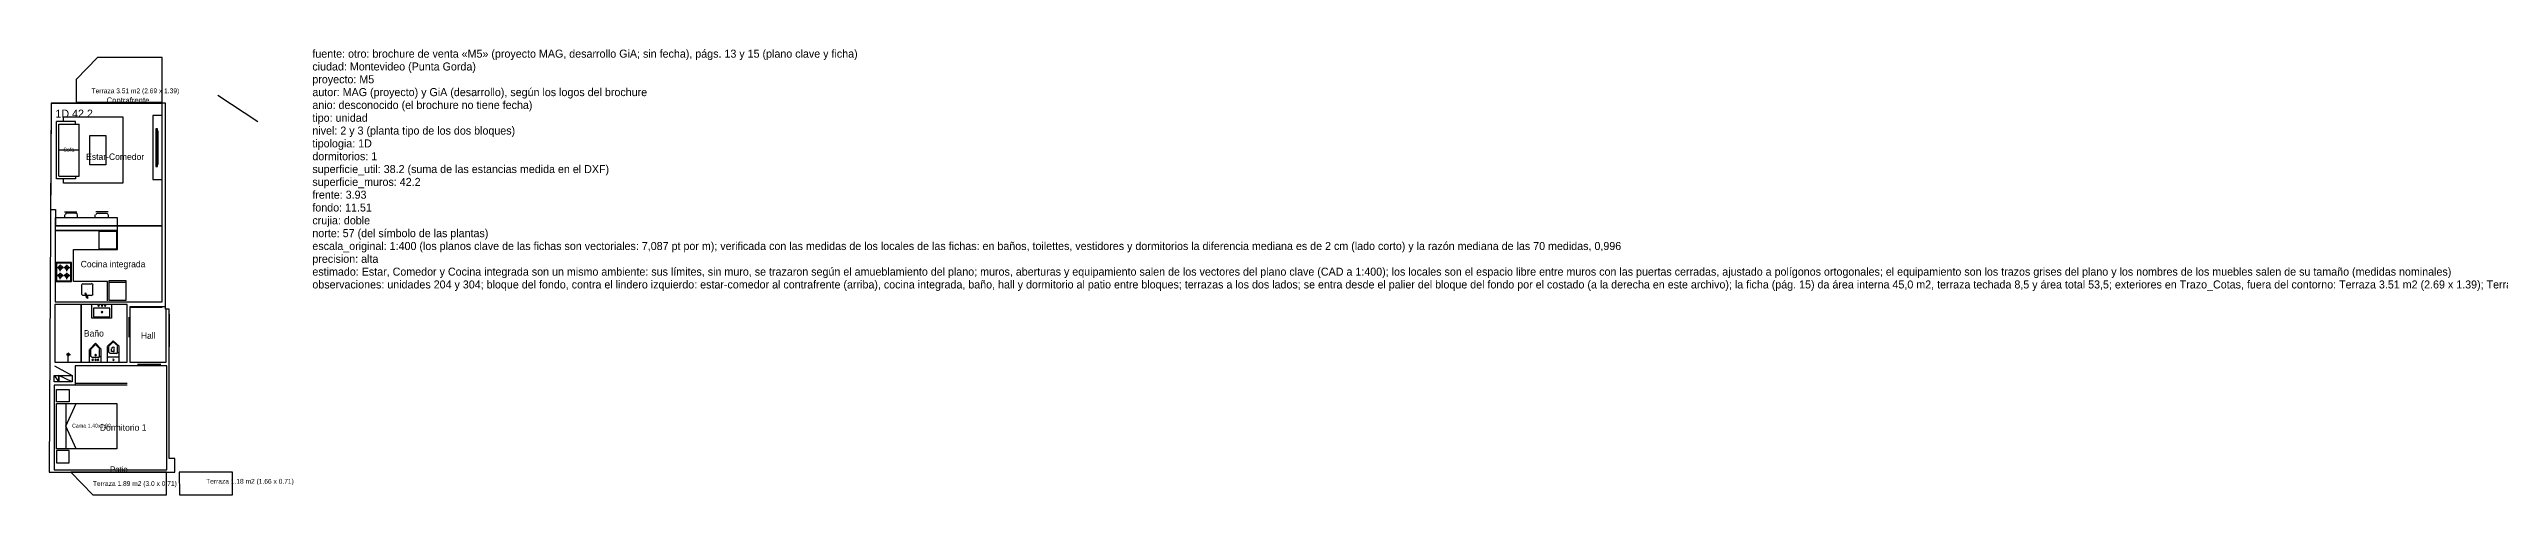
# Model space of a CAD drawing. Header units: metres. Extents: x 0 to 151, y -1 to 13.
# Drawn here: x 0 to 76.6, y -0.7 to 13.2 of the extents above; entities that cross this region are included whole.
import ezdxf

# ---------------------------------------------------------------- set-up
doc = ezdxf.new("R2010")
doc.units = ezdxf.units.M
for name, color, linetype in [('Trazo_Cotas', 9, 'Continuous'), ('Trazo_Datos', 7, 'Continuous'), ('Trazo_Entrada', 1, 'Continuous'), ('Trazo_Equipamiento', 8, 'Continuous'), ('Trazo_Estancias', 3, 'Continuous'), ('Trazo_Fachada', 30, 'Continuous'), ('Trazo_Medianeras', 8, 'Continuous'), ('Trazo_Norte', 1, 'Continuous'), ('Trazo_Puertas', 1, 'Continuous'), ('Trazo_Unidad', 7, 'Continuous'), ('Trazo_Ventanas', 5, 'Continuous')]:
    doc.layers.add(name, color=color, linetype=linetype)

msp = doc.modelspace()

# ---------------------------------------------------------------- linework, layer by layer
at = {"layer": 'Trazo_Cotas'}
for points in [[(3.54, 11.54), (3.54, 12.93), (1.52, 12.93), (0.85, 12.25), (0.85, 11.54)], [(3.67, -0.71), (3.67, 0), (0.68, 0), (1.37, -0.71)], [(5.73, -0.71), (5.73, 0), (4.07, 0), (4.08, -0.71)]]:
    msp.add_lwpolyline(points, close=True, dxfattribs=at)
at = {"layer": 'Trazo_Entrada'}
msp.add_line((3.76, 4.93), (3.76, 3.91), dxfattribs=at)
at = {"layer": 'Trazo_Equipamiento', "color": 9}
for p, q in [((0.83, 10.94), (0.23, 10.94)), ((0.31, 9.23), (0.31, 10.86)), ((0.31, 10.86), (0.94, 10.86)), ((0.83, 10.86), (0.83, 10.94)), ((0.94, 9.23), (0.94, 10.86)), ((0.31, 10.05), (0.94, 10.05)), ((0.31, 9.23), (0.94, 9.23)), ((0.48, 8.12), (0.87, 8.12)), ((0.48, 8.03), (0.48, 7.93)), ((0.54, 8.08), (0.5, 8.04)), ((0.83, 8.08), (0.53, 8.08)), ((0.89, 8.04), (0.84, 8.08)), ((0.89, 7.93), (0.89, 8.03)), ((1.44, 7.93), (1.44, 8.03)), ((1.85, 8.12), (1.46, 8.12)), ((1.5, 8.08), (1.46, 8.04)), ((1.5, 8.08), (1.8, 8.08)), ((1.85, 8.04), (1.81, 8.08)), ((1.85, 8.03), (1.85, 7.93)), ((0.17, 3.32), (0.72, 3.02)), ((0.16, 3.02), (0.31, 2.82)), ((2.44, 2.77), (0.82, 2.77)), ((2.44, 2.71), (0.82, 2.71)), ((0.63, 2.19), (0.23, 2.19)), ((0.53, 2.14), (0.53, 0.73))]:
    msp.add_line(p, q, dxfattribs=at)
at = {"layer": 'Trazo_Equipamiento', "color": 8}
for p, q in [((0.43, 6.37), (0.24, 6.37)), ((0.34, 6.47), (0.34, 6.27)), ((0.34, 6.22), (0.34, 6.02)), ((0.65, 6.37), (0.45, 6.37)), ((0.55, 6.47), (0.55, 6.27)), ((0.55, 6.22), (0.55, 6.02)), ((0.7, 5.95), (0.7, 6.54)), ((0.43, 6.12), (0.24, 6.12)), ((0.65, 6.12), (0.45, 6.12)), ((1.06, 5.88), (1.02, 5.84)), ((1.02, 5.83), (1.02, 5.54)), ((1.02, 5.55), (1.06, 5.51)), ((1.33, 5.86), (1.05, 5.86)), ((1.14, 5.51), (1.05, 5.51)), ((1.12, 5.59), (1.17, 5.44)), ((1.14, 5.59), (1.14, 5.59)), ((1.21, 5.46), (1.14, 5.59)), ((1.33, 5.51), (1.14, 5.51)), ((1.16, 5.49), (1.17, 5.44)), ((1.17, 5.51), (1.17, 5.51)), ((1.17, 5.51), (1.19, 5.46)), ((1.18, 5.47), (1.18, 5.46)), ((1.18, 5.46), (1.18, 5.46)), ((1.18, 5.46), (1.18, 5.46)), ((1.19, 5.7), (1.19, 5.7)), ((1.21, 5.47), (1.2, 5.47)), ((1.22, 5.44), (1.21, 5.47)), ((1.38, 5.84), (1.33, 5.88)), ((1.33, 5.51), (1.38, 5.55)), ((1.33, 5.51), (1.33, 5.51)), ((1.36, 5.83), (1.36, 5.54)), ((2.41, 5.92), (1.87, 5.92)), ((0.99, 5.24), (0.99, 3.43)), ((1, 5.24), (1, 3.43)), ((1.26, 3.83), (1.26, 3.83)), ((1.31, 3.61), (1.31, 3.83)), ((1.58, 3.61), (1.58, 3.83)), ((1.63, 3.83), (1.63, 3.83)), ((1.87, 3.73), (1.87, 3.92)), ((2.04, 3.76), (2.04, 3.85)), ((2.14, 3.73), (2.14, 3.92)), ((2.19, 3.63), (2.19, 3.92)), ((0.67, 3.66), (0.55, 3.66)), ((0.6, 3.43), (0.6, 3.71)), ((1.28, 3.44), (1.28, 3.44)), ((1.28, 3.43), (1.61, 3.43)), ((1.31, 3.62), (1.35, 3.58)), ((1.55, 3.58), (1.34, 3.58)), ((1.55, 3.58), (1.6, 3.62)), ((1.61, 3.44), (1.61, 3.44)), ((1.63, 3.48), (1.63, 3.48)), ((1.86, 3.6), (1.83, 3.57)), ((1.83, 3.44), (1.83, 3.44)), ((1.83, 3.43), (2.17, 3.43)), ((1.85, 3.6), (2.16, 3.6)), ((1.87, 3.74), (1.91, 3.7)), ((2.1, 3.7), (1.9, 3.7)), ((2, 3.76), (2.04, 3.76)), ((2.11, 3.7), (2.16, 3.74)), ((2.19, 3.57), (2.16, 3.6)), ((2.17, 3.44), (2.17, 3.44)), ((2.19, 3.44), (2.19, 3.63)), ((2.19, 3.56), (2.19, 3.56))]:
    msp.add_line(p, q, dxfattribs=at)
at = {"layer": 'Trazo_Equipamiento', "color": 9}
for points in [[(0.83, 9.23), (0.83, 9.15), (0.23, 9.15), (0.23, 10.94)], [(0.45, 10.94), (0.45, 11.08), (2.31, 11.08), (2.31, 9.12)], [(3.39, 9.61), (3.41, 9.61), (3.41, 10.64), (3.39, 10.64)], [(2.31, 9.2), (2.31, 9.01), (0.45, 9.01), (0.45, 9.15)], [(0.72, 2.82), (0.31, 2.82), (0.31, 3.02), (0.72, 3.02), (0.72, 2.82), (0.31, 3.02), (0.31, 2.82), (0.16, 2.82), (0.16, 3.02), (0.31, 3.02)], [(0.23, 2.19), (0.23, 2.58), (0.63, 2.58), (0.63, 2.19)], [(0.85, 0.73), (0.53, 1.43), (0.85, 2.14)]]:
    msp.add_lwpolyline(points, dxfattribs=at)
for points in [[(3.54, 11.13), (3.24, 11.13), (3.24, 9.13), (3.54, 9.13)], [(1.28, 10.5), (1.78, 10.5), (1.78, 9.59), (1.28, 9.59)], [(3.39, 10.71), (3.34, 10.71), (3.34, 9.54), (3.39, 9.54)], [(0.19, 7.54), (2.14, 7.54), (2.14, 7.93), (0.19, 7.93)], [(0.23, 2.14), (2.12, 2.14), (2.12, 0.73), (0.23, 0.73)], [(0.23, 0.29), (0.63, 0.29), (0.63, 0.68), (0.23, 0.68)]]:
    msp.add_lwpolyline(points, close=True, dxfattribs=at)
at = {"layer": 'Trazo_Equipamiento', "color": 8}
for points in [[(1.83, 5.34), (1.83, 5.95), (0.77, 5.95), (0.77, 6.95), (2.14, 6.95), (2.14, 7.54), (0.19, 7.54)], [(1.18, 5.46), (1.19, 5.43), (1.22, 5.44)], [(1.26, 3.83), (1.26, 3.51), (1.26, 3.44)], [(1.63, 3.84), (1.45, 4.02), (1.28, 3.84)], [(1.6, 3.84), (1.45, 3.98), (1.31, 3.84)], [(1.63, 3.44), (1.63, 3.56), (1.63, 3.83)], [(1.82, 3.92), (1.82, 3.6), (1.82, 3.44)], [(2.19, 3.93), (2.01, 4.1), (1.83, 3.93)], [(2.16, 3.93), (2.01, 4.07), (1.87, 3.93)], [(2, 3.9), (1.97, 3.89), (1.95, 3.86)], [(2, 3.76), (1.95, 3.76), (1.95, 3.85)], [(2.05, 3.86), (2.04, 3.89), (2.01, 3.9)]]:
    msp.add_lwpolyline(points, dxfattribs=at)
for points in [[(2.12, 7.51), (1.56, 7.51), (1.56, 6.97), (2.12, 6.97)], [(0.7, 6.54), (0.21, 6.54), (0.21, 5.95), (0.7, 5.95)], [(0.23, 5.97), (0.68, 5.97), (0.68, 6.52), (0.23, 6.52)], [(0.35, 6.46), (0.28, 6.38), (0.35, 6.3), (0.43, 6.38)], [(0.35, 6.2), (0.28, 6.13), (0.35, 6.05), (0.43, 6.13)], [(0.56, 6.46), (0.48, 6.38), (0.56, 6.3), (0.63, 6.38)], [(0.56, 6.2), (0.48, 6.13), (0.56, 6.05), (0.63, 6.13)], [(2.41, 5.97), (1.87, 5.97), (1.87, 5.36), (2.41, 5.36)], [(1.34, 5.24), (1.95, 5.24), (1.95, 4.8), (1.34, 4.8)], [(1.39, 4.85), (1.9, 4.85), (1.9, 5.12), (1.39, 5.12)], [(1.58, 5.2), (1.55, 5.22), (1.53, 5.2), (1.55, 5.17)], [(1.68, 5.2), (1.66, 5.22), (1.63, 5.2), (1.66, 5.17)], [(1.68, 4.99), (1.66, 5.02), (1.63, 4.99), (1.66, 4.97)], [(1.78, 5.2), (1.76, 5.22), (1.73, 5.2), (1.76, 5.17)], [(0.61, 3.71), (0.56, 3.67), (0.61, 3.63), (0.65, 3.67)], [(1.34, 3.5), (1.37, 3.48), (1.39, 3.5), (1.37, 3.53)], [(1.43, 3.65), (1.45, 3.63), (1.48, 3.65), (1.45, 3.68)], [(1.43, 3.5), (1.45, 3.48), (1.48, 3.5), (1.45, 3.53)], [(1.51, 3.5), (1.54, 3.48), (1.56, 3.5), (1.54, 3.53)], [(1.99, 3.5), (2.01, 3.48), (2.04, 3.5), (2.01, 3.53)]]:
    msp.add_lwpolyline(points, close=True, dxfattribs=at)
at = {"layer": 'Trazo_Estancias', "color": 2}
msp.add_lwpolyline([(3.54, 7.68), (3.54, 11.5), (0.07, 11.5), (0.05, 8.19), (0.2, 8.19), (0.2, 7.68)], close=True, dxfattribs=at)
at = {"layer": 'Trazo_Estancias', "color": 30}
msp.add_lwpolyline([(3.54, 5.31), (3.54, 7.68), (0.19, 7.68), (0.19, 5.31)], close=True, dxfattribs=at)
at = {"layer": 'Trazo_Estancias', "color": 4}
msp.add_lwpolyline([(2.44, 3.43), (2.44, 5.23), (0.18, 5.23), (0.18, 3.43)], close=True, dxfattribs=at)
at = {"layer": 'Trazo_Estancias', "color": 8}
msp.add_lwpolyline([(3.66, 3.43), (3.66, 5.08), (3.64, 5.08), (3.64, 5.16), (2.53, 5.16), (2.53, 3.43)], close=True, dxfattribs=at)
at = {"layer": 'Trazo_Estancias', "color": 5}
msp.add_lwpolyline([(3.68, 0.07), (3.68, 3.32), (0.82, 3.32), (0.82, 2.71), (0.16, 2.71), (0.16, 0.07)], close=True, dxfattribs=at)
at = {"layer": 'Trazo_Fachada'}
for p, q in [((3.52, 11.51), (0.07, 11.51)), ((0, 0), (3.81, 0))]:
    msp.add_line(p, q, dxfattribs=at)
at = {"layer": 'Trazo_Medianeras'}
msp.add_line((0.07, 11.51), (0, 0), dxfattribs=at)
at = {"layer": 'Trazo_Norte'}
msp.add_line((6.53, 10.93), (5.28, 11.75), dxfattribs=at)
at = {"layer": 'Trazo_Puertas'}
for p, q in [((2.49, 4.83), (2.49, 4.21)), ((2.53, 5.15), (3.54, 5.15)), ((2.77, 3.37), (3.49, 3.37))]:
    msp.add_line(p, q, dxfattribs=at)
at = {"layer": 'Trazo_Unidad'}
msp.add_lwpolyline([(3.93, 0), (3.93, 0.43), (3.76, 0.43), (3.76, 5.08), (3.64, 5.08), (3.64, 11.51), (0.07, 11.51), (0, 0)], close=True, dxfattribs=at)
at = {"layer": 'Trazo_Ventanas'}
for p, q in [((3.52, 11.51), (0.27, 11.51)), ((0.75, 0), (3.2, 0))]:
    msp.add_line(p, q, dxfattribs=at)

# ---------------------------------------------------------------- texts
at = {"layer": 'Trazo_Cotas'}
for s, p in [('Terraza 3.51 m2 (2.69 x 1.39)', (1.33, 11.82)), ('Terraza 1.89 m2 (3.0 x 0.71)', (1.37, -0.43)), ('Terraza 1.18 m2 (1.66 x 0.71)', (4.91, -0.36))]:
    msp.add_text(s, height=0.15, dxfattribs=at).set_placement(p)
at = {"layer": 'Trazo_Datos'}
for s, p in [('fuente: otro: brochure de venta «M5» (proyecto MAG, desarrollo GiA; sin fecha), págs. 13 y 15 (plano clave y ficha)', (8.23, 12.93)), ('ciudad: Montevideo (Punta Gorda)', (8.23, 12.53)), ('proyecto: M5', (8.23, 12.13)), ('autor: MAG (proyecto) y GiA (desarrollo), según los logos del brochure', (8.23, 11.73)), ('anio: desconocido (el brochure no tiene fecha)', (8.23, 11.33)), ('tipo: unidad', (8.23, 10.93)), ('nivel: 2 y 3 (planta tipo de los dos bloques)', (8.23, 10.53)), ('tipologia: 1D', (8.23, 10.13)), ('dormitorios: 1', (8.23, 9.73)), ('superficie_util: 38.2 (suma de las estancias medida en el DXF)', (8.23, 9.33)), ('superficie_muros: 42.2', (8.23, 8.93)), ('frente: 3.93', (8.23, 8.53)), ('fondo: 11.51', (8.23, 8.13)), ('crujia: doble', (8.23, 7.73)), ('escala_original: 1:400 (los planos clave de las fichas son vectoriales: 7,087 pt por m); verificada con las medidas de los locales de las fichas: en baños, toilettes, vestidores y dormitorios la diferencia mediana es de 2 cm (lado corto) y la razón mediana de las 70 medidas, 0,996', (8.23, 6.93)), ('norte: 57 (del símbolo de las plantas)', (8.23, 7.33)), ('estimado: Estar, Comedor y Cocina integrada son un mismo ambiente: sus límites, sin muro, se trazaron según el amueblamiento del plano; muros, aberturas y equipamiento salen de los vectores del plano clave (CAD a 1:400); los locales son el espacio libre entre muros con las puertas cerradas, ajustado a polígonos ortogonales; el equipamiento son los trazos grises del plano y los nombres de los muebles salen de su tamaño (medidas nominales)', (8.23, 6.13)), ('precision: alta', (8.23, 6.53)), ('observaciones: unidades 204 y 304; bloque del fondo, contra el lindero izquierdo: estar-comedor al contrafrente (arriba), cocina integrada, baño, hall y dormitorio al patio entre bloques; terrazas a los dos lados; se entra desde el palier del bloque del fondo por el costado (a la derecha en este archivo); la ficha (pág. 15) da área interna 45,0 m2, terraza techada 8,5 y área total 53,5; exteriores en Trazo_Cotas, fuera del contorno: Terraza 3.51 m2 (2.69 x 1.39); Terraza 1.89 m2 (3.0 x 0.71); Terraza 1.18 m2 (1.66 x 0.71); la 104 es igual, con un jardín al fondo del lote de unos 3,6 x 12,5 m con parrillero y un patio hacia el patio entre bloques; M5, calle Alejandro Gallinal, Punta Gorda (Montevideo), cerca de la rambla; dos bloques en un lote entre medianeras: el del frente (sobre la calle) con viviendas en los niveles 1 a 6 y el del fondo con viviendas en los niveles 1 a 3 y amenities en el 4, separados por un patio; PB de cocheras y acceso, y subsuelo de cocheras', (8.23, 5.73))]:
    msp.add_text(s, height=0.25, dxfattribs=at).set_placement(p)
at = {"layer": 'Trazo_Equipamiento', "color": 8}
for s, p in [('Sofa', (0.45, 10)), ('Cama 1.40x1.90', (0.72, 1.39))]:
    msp.add_text(s, height=0.12, dxfattribs=at).set_placement(p)
at = {"layer": 'Trazo_Estancias', "color": 2}
msp.add_text('Estar-Comedor', height=0.2, dxfattribs=at).set_placement((1.16, 9.74))
at = {"layer": 'Trazo_Estancias', "color": 30}
msp.add_text('Cocina integrada', height=0.2, dxfattribs=at).set_placement((0.99, 6.39))
at = {"layer": 'Trazo_Estancias', "color": 4}
msp.add_text('Baño', height=0.2, dxfattribs=at).set_placement((1.09, 4.23))
at = {"layer": 'Trazo_Estancias', "color": 8}
msp.add_text('Hall', height=0.2, dxfattribs=at).set_placement((2.87, 4.16))
at = {"layer": 'Trazo_Estancias', "color": 5}
msp.add_text('Dormitorio 1', height=0.2, dxfattribs=at).set_placement((1.59, 1.29))
at = {"layer": 'Trazo_Fachada'}
for s, p in [('Contrafrente', (1.8, 11.51)), ('Patio', (1.91, 0))]:
    msp.add_text(s, height=0.18, dxfattribs=at).set_placement(p)
at = {"layer": 'Trazo_Unidad'}
msp.add_text('1D 42.2', height=0.25, dxfattribs=at).set_placement((0.2, 11.06))

doc.saveas('drawing.dxf')
